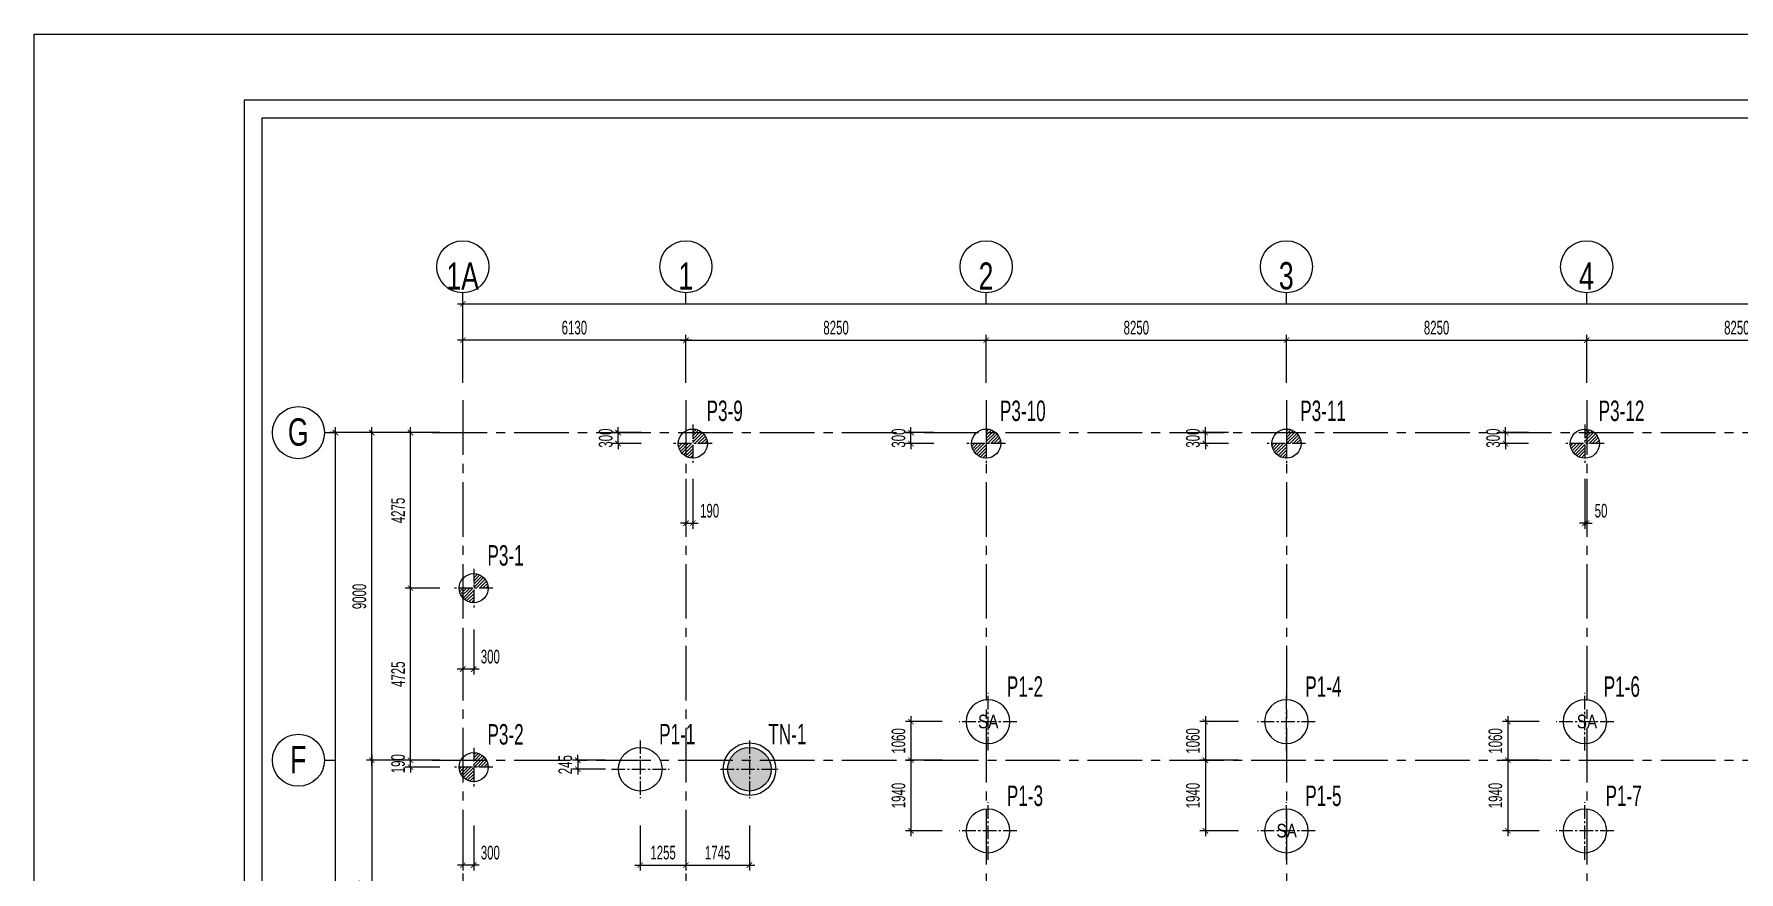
# Model space of a CAD drawing. Extents: x 1722770 to 1861370, y -244656 to -146763.
# Drawn here: x 1722770 to 1769612, y -169781 to -146763 of the extents above; entities that cross this region are included whole.
import ezdxf

# ---------------------------------------------------------------- set-up
doc = ezdxf.new("R2010")
doc.units = 0
doc.header["$LTSCALE"] = 1000
doc.header["$MEASUREMENT"] = 0
doc.header["$PDMODE"] = 3
doc.linetypes.add('CENTER2', pattern=[1.125, 0.75, -0.125, 0.125, -0.125])
doc.linetypes.add('HIDDEN', pattern=[0.375, 0.25, -0.125])
doc.layers.get('0').update_dxf_attribs({"linetype": 'CONTINUOUS'})
doc.layers.get('Defpoints').update_dxf_attribs({"linetype": 'CONTINUOUS'})
for name, color, linetype in [('CDC-KHUNGTEN', 7, 'CONTINUOUS'), ('CDC.01.AXIS', 160, 'CENTER2'), ('CDC.02.DIM', 1, 'CONTINUOUS'), ('CDC.03.BORDER', 3, 'CONTINUOUS'), ('CDC.04.HIDDEN', 8, 'HIDDEN'), ('CDC.06.TEXT', 2, 'CONTINUOUS'), ('CDC.10.HATCH', 9, 'CONTINUOUS'), ('KCS_CHI', 1, 'CONTINUOUS')]:
    doc.layers.add(name, color=color, linetype=linetype)
doc.styles.add('ARIAL', font='arial.ttf', dxfattribs={"width": 0.6})
doc.dimstyles.new('D150', dxfattribs={"dimscale": 150, "dimtxt": 2.5, "dimasz": 1, "dimexe": 1, "dimexo": 0, "dimgap": 1, "dimtad": 1, "dimdec": 0, "dimdsep": 46, "dimtxsty": 'ARIAL', "dimblk": 'ARCHTICK', "dimcen": 1, "dimdle": 1, "dimclrd": 1, "dimclre": 1, "dimclrt": 2, "dimadec": 0, "dimazin": 0, "dimtfac": 0.00072, "dimtdec": 0, "dimtix": 1, "dimtmove": 2, "dimatfit": 3, "dimldrblk": 'ARCHTICK', "dimfxl": 1, "dimtolj": 1, "dimlwd": -1, "dimlwe": -1, "dimarcsym": 0})

# ---------------------------------------------------------------- blocks, each defined once
blk = doc.blocks.new('_ARCHTICK')
at = {"color": 0, "linetype": 'ByBlock', "const_width": 0.15}
blk.add_lwpolyline([(-0.5, -0.5), (0.5, 0.5)], dxfattribs=at)
blk = doc.blocks.new('*D7')
at = {"layer": 'CDC.02.DIM', "color": 1, "transparency": 16777216}
for p, q in [((1733471, -166713), (1731900, -166713)), ((1732050, -166563), (1732050, -174163)), ((1733471, -174013), (1731900, -174013))]:
    blk.add_line(p, q, dxfattribs=at)
at = {"layer": 'Defpoints', "color": 0, "transparency": 16777216}
for p in [(1733471, -166713), (1732050, -174013), (1733471, -174013)]:
    blk.add_point(p, dxfattribs=at)
at = {"layer": 'CDC.02.DIM', "color": 1, "transparency": 16777216, "xscale": 150, "yscale": 150, "zscale": 150}
for p, rotation in [((1732050, -166713), 90), ((1732050, -174013), 270)]:
    blk.add_blockref('_ARCHTICK', p, dxfattribs=dict(at, rotation=rotation))
at = {"layer": 'CDC.02.DIM', "color": 2, "transparency": 16777216, "insert": (1731708, -170363), "char_height": 375, "attachment_point": 5, "rotation": 90, "style": 'ARIAL'}
blk.add_mtext('\\A1;7300', dxfattribs=at)
blk = doc.blocks.new('*D12')
at = {"layer": 'CDC.02.DIM', "color": 1, "transparency": 16777216}
for p, q in [((1733471, -157713), (1730900, -157713)), ((1731050, -213153), (1731050, -157563)), ((1733471, -213003), (1730900, -213003))]:
    blk.add_line(p, q, dxfattribs=at)
at = {"layer": 'Defpoints', "color": 0, "transparency": 16777216}
for p in [(1731050, -157713), (1733471, -157713), (1733471, -213003)]:
    blk.add_point(p, dxfattribs=at)
at = {"layer": 'CDC.02.DIM', "color": 1, "transparency": 16777216, "xscale": 150, "yscale": 150, "zscale": 150}
for p, rotation in [((1731050, -157713), 90), ((1731050, -213003), 270)]:
    blk.add_blockref('_ARCHTICK', p, dxfattribs=dict(at, rotation=rotation))
at = {"layer": 'CDC.02.DIM', "color": 2, "transparency": 16777216, "insert": (1730709, -185358), "char_height": 375, "attachment_point": 5, "rotation": 90, "style": 'ARIAL'}
blk.add_mtext('\\A1;55290', dxfattribs=at)
blk = doc.blocks.new('*D27')
at = {"layer": 'CDC.02.DIM', "color": 1, "transparency": 16777216}
for p, q in [((1740680, -156345), (1740680, -155022)), ((1748930, -156345), (1748930, -155022)), ((1740530, -155172), (1749080, -155172))]:
    blk.add_line(p, q, dxfattribs=at)
at = {"layer": 'Defpoints', "color": 0, "transparency": 16777216}
for p in [(1748930, -155172), (1740680, -156345), (1748930, -156345)]:
    blk.add_point(p, dxfattribs=at)
at = {"layer": 'CDC.02.DIM', "color": 1, "transparency": 16777216, "xscale": 150, "yscale": 150, "zscale": 150, "rotation": 180}
blk.add_blockref('_ARCHTICK', (1740680, -155172), dxfattribs=at)
at = {"layer": 'CDC.02.DIM', "color": 1, "transparency": 16777216, "xscale": 150, "yscale": 150, "zscale": 150}
blk.add_blockref('_ARCHTICK', (1748930, -155172), dxfattribs=at)
at = {"layer": 'CDC.02.DIM', "color": 2, "transparency": 16777216, "insert": (1744805, -154830), "char_height": 375, "attachment_point": 5, "style": 'ARIAL'}
blk.add_mtext('\\A1;8250', dxfattribs=at)
blk = doc.blocks.new('*D28')
at = {"layer": 'CDC.02.DIM', "color": 1, "transparency": 16777216}
for p, q in [((1748930, -156345), (1748930, -155022)), ((1757180, -156345), (1757180, -155022)), ((1748780, -155172), (1757330, -155172))]:
    blk.add_line(p, q, dxfattribs=at)
at = {"layer": 'Defpoints', "color": 0, "transparency": 16777216}
for p in [(1757180, -155172), (1748930, -156345), (1757180, -156345)]:
    blk.add_point(p, dxfattribs=at)
at = {"layer": 'CDC.02.DIM', "color": 1, "transparency": 16777216, "xscale": 150, "yscale": 150, "zscale": 150, "rotation": 180}
blk.add_blockref('_ARCHTICK', (1748930, -155172), dxfattribs=at)
at = {"layer": 'CDC.02.DIM', "color": 1, "transparency": 16777216, "xscale": 150, "yscale": 150, "zscale": 150}
blk.add_blockref('_ARCHTICK', (1757180, -155172), dxfattribs=at)
at = {"layer": 'CDC.02.DIM', "color": 2, "transparency": 16777216, "insert": (1753055, -154830), "char_height": 375, "attachment_point": 5, "style": 'ARIAL'}
blk.add_mtext('\\A1;8250', dxfattribs=at)
blk = doc.blocks.new('*D29')
at = {"layer": 'CDC.02.DIM', "color": 1, "transparency": 16777216}
for p, q in [((1757180, -156345), (1757180, -155022)), ((1765430, -156345), (1765430, -155022)), ((1757030, -155172), (1765580, -155172))]:
    blk.add_line(p, q, dxfattribs=at)
at = {"layer": 'Defpoints', "color": 0, "transparency": 16777216}
for p in [(1765430, -155172), (1757180, -156345), (1765430, -156345)]:
    blk.add_point(p, dxfattribs=at)
at = {"layer": 'CDC.02.DIM', "color": 1, "transparency": 16777216, "xscale": 150, "yscale": 150, "zscale": 150, "rotation": 180}
blk.add_blockref('_ARCHTICK', (1757180, -155172), dxfattribs=at)
at = {"layer": 'CDC.02.DIM', "color": 1, "transparency": 16777216, "xscale": 150, "yscale": 150, "zscale": 150}
blk.add_blockref('_ARCHTICK', (1765430, -155172), dxfattribs=at)
at = {"layer": 'CDC.02.DIM', "color": 2, "transparency": 16777216, "insert": (1761305, -154830), "char_height": 375, "attachment_point": 5, "style": 'ARIAL'}
blk.add_mtext('\\A1;8250', dxfattribs=at)
blk = doc.blocks.new('*D30')
at = {"layer": 'CDC.02.DIM', "color": 1, "transparency": 16777216}
for p, q in [((1765430, -156345), (1765430, -155022)), ((1773680, -156345), (1773680, -155022)), ((1765280, -155172), (1773830, -155172))]:
    blk.add_line(p, q, dxfattribs=at)
at = {"layer": 'Defpoints', "color": 0, "transparency": 16777216}
for p in [(1773680, -155172), (1765430, -156345), (1773680, -156345)]:
    blk.add_point(p, dxfattribs=at)
at = {"layer": 'CDC.02.DIM', "color": 1, "transparency": 16777216, "xscale": 150, "yscale": 150, "zscale": 150, "rotation": 180}
blk.add_blockref('_ARCHTICK', (1765430, -155172), dxfattribs=at)
at = {"layer": 'CDC.02.DIM', "color": 1, "transparency": 16777216, "xscale": 150, "yscale": 150, "zscale": 150}
blk.add_blockref('_ARCHTICK', (1773680, -155172), dxfattribs=at)
at = {"layer": 'CDC.02.DIM', "color": 2, "transparency": 16777216, "insert": (1769555, -154830), "char_height": 375, "attachment_point": 5, "style": 'ARIAL'}
blk.add_mtext('\\A1;8250', dxfattribs=at)
blk = doc.blocks.new('*D38')
at = {"layer": 'CDC.02.DIM', "color": 1, "transparency": 16777216}
for p, q in [((1734550, -156345), (1734550, -154022)), ((1838480, -156345), (1838480, -154022)), ((1734400, -154172), (1838630, -154172))]:
    blk.add_line(p, q, dxfattribs=at)
at = {"layer": 'Defpoints', "color": 0, "transparency": 16777216}
for p in [(1838480, -154172), (1734550, -156345), (1838480, -156345)]:
    blk.add_point(p, dxfattribs=at)
at = {"layer": 'CDC.02.DIM', "color": 1, "transparency": 16777216, "xscale": 150, "yscale": 150, "zscale": 150, "rotation": 180}
blk.add_blockref('_ARCHTICK', (1734550, -154172), dxfattribs=at)
at = {"layer": 'CDC.02.DIM', "color": 1, "transparency": 16777216, "xscale": 150, "yscale": 150, "zscale": 150}
blk.add_blockref('_ARCHTICK', (1838480, -154172), dxfattribs=at)
at = {"layer": 'CDC.02.DIM', "color": 2, "transparency": 16777216, "insert": (1786515, -153830), "char_height": 375, "attachment_point": 5, "style": 'ARIAL'}
blk.add_mtext('\\A1;103930', dxfattribs=at)
blk = doc.blocks.new('*D44')
at = {"layer": 'CDC.02.DIM', "color": 1, "transparency": 16777216}
for p, q in [((1734550, -156345), (1734550, -155022)), ((1740680, -156345), (1740680, -155022)), ((1740830, -155172), (1734400, -155172))]:
    blk.add_line(p, q, dxfattribs=at)
at = {"layer": 'Defpoints', "color": 0, "transparency": 16777216}
for p in [(1734550, -155172), (1734550, -156345), (1740680, -156345)]:
    blk.add_point(p, dxfattribs=at)
at = {"layer": 'CDC.02.DIM', "color": 1, "transparency": 16777216, "xscale": 150, "yscale": 150, "zscale": 150, "rotation": 180}
blk.add_blockref('_ARCHTICK', (1734550, -155172), dxfattribs=at)
at = {"layer": 'CDC.02.DIM', "color": 1, "transparency": 16777216, "xscale": 150, "yscale": 150, "zscale": 150}
blk.add_blockref('_ARCHTICK', (1740680, -155172), dxfattribs=at)
at = {"layer": 'CDC.02.DIM', "color": 2, "transparency": 16777216, "insert": (1737615, -154830), "char_height": 375, "attachment_point": 5, "style": 'ARIAL'}
blk.add_mtext('\\A1;6130', dxfattribs=at)
blk = doc.blocks.new('*D46')
at = {"layer": 'CDC.02.DIM', "color": 1, "transparency": 16777216}
for p, q in [((1733471, -157713), (1731900, -157713)), ((1732050, -166863), (1732050, -157563)), ((1733471, -166713), (1731900, -166713))]:
    blk.add_line(p, q, dxfattribs=at)
at = {"layer": 'Defpoints', "color": 0, "transparency": 16777216}
for p in [(1732050, -157713), (1733471, -157713), (1733471, -166713)]:
    blk.add_point(p, dxfattribs=at)
at = {"layer": 'CDC.02.DIM', "color": 1, "transparency": 16777216, "xscale": 150, "yscale": 150, "zscale": 150}
for p, rotation in [((1732050, -157713), 90), ((1732050, -166713), 270)]:
    blk.add_blockref('_ARCHTICK', p, dxfattribs=dict(at, rotation=rotation))
at = {"layer": 'CDC.02.DIM', "color": 2, "transparency": 16777216, "insert": (1731708, -162213), "char_height": 375, "attachment_point": 5, "rotation": 90, "style": 'ARIAL'}
blk.add_mtext('\\A1;9000', dxfattribs=at)
blk = doc.blocks.new('d800')
at = {"layer": 'CDC.10.HATCH'}
h = blk.add_hatch(dxfattribs=at)
h.set_pattern_fill('ANSI31', color=256, scale=500, style=0)
h.paths.add_polyline_path([(1776664, -80984), (1776664, -81384), (1777064, -81384, 0.414214)])
h.paths.add_polyline_path([(1776664, -81384), (1776264, -81384, 0.414214), (1776664, -81784)])
at = {"layer": 'CDC.01.AXIS', "ltscale": 0.5}
for p, q in [((1776664, -80856), (1776664, -81912)), ((1777192, -81384), (1776136, -81384))]:
    blk.add_line(p, q, dxfattribs=at)
at = {"layer": 'CDC.03.BORDER'}
blk.add_circle((1776664, -81384), 400, dxfattribs=at)
blk = doc.blocks.new('*D58')
at = {"layer": 'CDC.02.DIM', "color": 1, "transparency": 16777216}
for p, q in [((1734550, -168504), (1734550, -169745)), ((1734850, -168504), (1734850, -169745)), ((1735000, -169595), (1734400, -169595))]:
    blk.add_line(p, q, dxfattribs=at)
at = {"layer": 'Defpoints', "color": 0, "transparency": 16777216}
for p in [(1734550, -168504), (1734850, -168504), (1734550, -169595)]:
    blk.add_point(p, dxfattribs=at)
at = {"layer": 'CDC.02.DIM', "color": 1, "transparency": 16777216, "xscale": 150, "yscale": 150, "zscale": 150, "rotation": 180}
blk.add_blockref('_ARCHTICK', (1734550, -169595), dxfattribs=at)
at = {"layer": 'CDC.02.DIM', "color": 1, "transparency": 16777216, "xscale": 150, "yscale": 150, "zscale": 150}
blk.add_blockref('_ARCHTICK', (1734850, -169595), dxfattribs=at)
at = {"layer": 'CDC.02.DIM', "color": 2, "transparency": 16777216, "insert": (1735306, -169253), "char_height": 375, "attachment_point": 5, "style": 'ARIAL'}
blk.add_mtext('\\A1;300', dxfattribs=at)
blk = doc.blocks.new('*D59')
at = {"layer": 'CDC.02.DIM', "color": 1, "transparency": 16777216}
for p, q in [((1734549, -163119), (1734549, -164359)), ((1734850, -163119), (1734850, -164359)), ((1735000, -164209), (1734399, -164209))]:
    blk.add_line(p, q, dxfattribs=at)
at = {"layer": 'Defpoints', "color": 0, "transparency": 16777216}
for p in [(1734549, -163119), (1734850, -163119), (1734549, -164209)]:
    blk.add_point(p, dxfattribs=at)
at = {"layer": 'CDC.02.DIM', "color": 1, "transparency": 16777216, "xscale": 150, "yscale": 150, "zscale": 150, "rotation": 180}
blk.add_blockref('_ARCHTICK', (1734549, -164209), dxfattribs=at)
at = {"layer": 'CDC.02.DIM', "color": 1, "transparency": 16777216, "xscale": 150, "yscale": 150, "zscale": 150}
blk.add_blockref('_ARCHTICK', (1734850, -164209), dxfattribs=at)
at = {"layer": 'CDC.02.DIM', "color": 2, "transparency": 16777216, "insert": (1735306, -163868), "char_height": 375, "attachment_point": 5, "style": 'ARIAL'}
blk.add_mtext('\\A1;300', dxfattribs=at)
blk = doc.blocks.new('*D60')
at = {"layer": 'CDC.02.DIM', "color": 1, "transparency": 16777216}
for p, q in [((1740680, -158984), (1740680, -160351)), ((1740870, -158984), (1740870, -160351)), ((1740680, -160201), (1740530, -160201)), ((1740680, -160201), (1740870, -160201)), ((1740870, -160201), (1741020, -160201))]:
    blk.add_line(p, q, dxfattribs=at)
at = {"layer": 'Defpoints', "color": 0, "transparency": 16777216}
for p in [(1740680, -158984), (1740870, -158984), (1740870, -160201)]:
    blk.add_point(p, dxfattribs=at)
at = {"layer": 'CDC.02.DIM', "color": 1, "transparency": 16777216, "xscale": 150, "yscale": 150, "zscale": 150}
blk.add_blockref('_ARCHTICK', (1740680, -160201), dxfattribs=at)
at = {"layer": 'CDC.02.DIM', "color": 1, "transparency": 16777216, "xscale": 150, "yscale": 150, "zscale": 150, "rotation": 180}
blk.add_blockref('_ARCHTICK', (1740870, -160201), dxfattribs=at)
at = {"layer": 'CDC.02.DIM', "color": 2, "transparency": 16777216, "insert": (1741330, -159860), "char_height": 375, "attachment_point": 5, "style": 'ARIAL'}
blk.add_mtext('\\A1;190', dxfattribs=at)
blk = doc.blocks.new('*D61')
at = {"layer": 'CDC.02.DIM', "color": 1, "transparency": 16777216}
for p, q in [((1765380, -158984), (1765380, -160351)), ((1765430, -158984), (1765430, -160351)), ((1765380, -160201), (1765230, -160201)), ((1765380, -160201), (1765430, -160201)), ((1765430, -160201), (1765580, -160201))]:
    blk.add_line(p, q, dxfattribs=at)
at = {"layer": 'Defpoints', "color": 0, "transparency": 16777216}
for p in [(1765380, -158984), (1765430, -158984), (1765430, -160201)]:
    blk.add_point(p, dxfattribs=at)
at = {"layer": 'CDC.02.DIM', "color": 1, "transparency": 16777216, "xscale": 150, "yscale": 150, "zscale": 150}
blk.add_blockref('_ARCHTICK', (1765380, -160201), dxfattribs=at)
at = {"layer": 'CDC.02.DIM', "color": 1, "transparency": 16777216, "xscale": 150, "yscale": 150, "zscale": 150, "rotation": 180}
blk.add_blockref('_ARCHTICK', (1765430, -160201), dxfattribs=at)
at = {"layer": 'CDC.02.DIM', "color": 2, "transparency": 16777216, "insert": (1765824, -159860), "char_height": 375, "attachment_point": 5, "style": 'ARIAL'}
blk.add_mtext('\\A1;50', dxfattribs=at)
blk = doc.blocks.new('*D66')
at = {"layer": 'CDC.02.DIM', "color": 1, "transparency": 16777216}
for p, q in [((1763835, -157713), (1763053, -157713)), ((1763203, -157713), (1763203, -157563)), ((1763203, -158013), (1763203, -157713)), ((1763835, -158013), (1763053, -158013)), ((1763203, -158013), (1763203, -158163))]:
    blk.add_line(p, q, dxfattribs=at)
at = {"layer": 'Defpoints', "color": 0, "transparency": 16777216}
for p in [(1763203, -157713), (1763835, -157713), (1763835, -158013)]:
    blk.add_point(p, dxfattribs=at)
at = {"layer": 'CDC.02.DIM', "color": 1, "transparency": 16777216, "xscale": 150, "yscale": 150, "zscale": 150}
for p, rotation in [((1763203, -157713), 270), ((1763203, -158013), 90)]:
    blk.add_blockref('_ARCHTICK', p, dxfattribs=dict(at, rotation=rotation))
at = {"layer": 'CDC.02.DIM', "color": 2, "transparency": 16777216, "insert": (1762861, -157863), "char_height": 375, "attachment_point": 5, "rotation": 90, "style": 'ARIAL'}
blk.add_mtext('\\A1;300', dxfattribs=at)
blk = doc.blocks.new('*D72')
at = {"layer": 'CDC.02.DIM', "color": 1, "transparency": 16777216}
for p, q in [((1755585, -157713), (1754803, -157713)), ((1754953, -157713), (1754953, -157563)), ((1754953, -158013), (1754953, -157713)), ((1755585, -158013), (1754803, -158013)), ((1754953, -158013), (1754953, -158163))]:
    blk.add_line(p, q, dxfattribs=at)
at = {"layer": 'Defpoints', "color": 0, "transparency": 16777216}
for p in [(1754953, -157713), (1755585, -157713), (1755585, -158013)]:
    blk.add_point(p, dxfattribs=at)
at = {"layer": 'CDC.02.DIM', "color": 1, "transparency": 16777216, "xscale": 150, "yscale": 150, "zscale": 150}
for p, rotation in [((1754953, -157713), 270), ((1754953, -158013), 90)]:
    blk.add_blockref('_ARCHTICK', p, dxfattribs=dict(at, rotation=rotation))
at = {"layer": 'CDC.02.DIM', "color": 2, "transparency": 16777216, "insert": (1754611, -157863), "char_height": 375, "attachment_point": 5, "rotation": 90, "style": 'ARIAL'}
blk.add_mtext('\\A1;300', dxfattribs=at)
blk = doc.blocks.new('*D74')
at = {"layer": 'CDC.02.DIM', "color": 1, "transparency": 16777216}
for p, q in [((1747495, -157713), (1746713, -157713)), ((1746863, -157713), (1746863, -157563)), ((1746863, -158013), (1746863, -157713)), ((1747495, -158013), (1746713, -158013)), ((1746863, -158013), (1746863, -158163))]:
    blk.add_line(p, q, dxfattribs=at)
at = {"layer": 'Defpoints', "color": 0, "transparency": 16777216}
for p in [(1746863, -157713), (1747495, -157713), (1747495, -158013)]:
    blk.add_point(p, dxfattribs=at)
at = {"layer": 'CDC.02.DIM', "color": 1, "transparency": 16777216, "xscale": 150, "yscale": 150, "zscale": 150}
for p, rotation in [((1746863, -157713), 270), ((1746863, -158013), 90)]:
    blk.add_blockref('_ARCHTICK', p, dxfattribs=dict(at, rotation=rotation))
at = {"layer": 'CDC.02.DIM', "color": 2, "transparency": 16777216, "insert": (1746522, -157863), "char_height": 375, "attachment_point": 5, "rotation": 90, "style": 'ARIAL'}
blk.add_mtext('\\A1;300', dxfattribs=at)
blk = doc.blocks.new('*D76')
at = {"layer": 'CDC.02.DIM', "color": 1, "transparency": 16777216}
for p, q in [((1739449, -157713), (1738667, -157713)), ((1738817, -157713), (1738817, -157563)), ((1738817, -158013), (1738817, -157713)), ((1739449, -158013), (1738667, -158013)), ((1738817, -158013), (1738817, -158163))]:
    blk.add_line(p, q, dxfattribs=at)
at = {"layer": 'Defpoints', "color": 0, "transparency": 16777216}
for p in [(1738817, -157713), (1739449, -157713), (1739449, -158013)]:
    blk.add_point(p, dxfattribs=at)
at = {"layer": 'CDC.02.DIM', "color": 1, "transparency": 16777216, "xscale": 150, "yscale": 150, "zscale": 150}
for p, rotation in [((1738817, -157713), 270), ((1738817, -158013), 90)]:
    blk.add_blockref('_ARCHTICK', p, dxfattribs=dict(at, rotation=rotation))
at = {"layer": 'CDC.02.DIM', "color": 2, "transparency": 16777216, "insert": (1738476, -157863), "char_height": 375, "attachment_point": 5, "rotation": 90, "style": 'ARIAL'}
blk.add_mtext('\\A1;300', dxfattribs=at)
blk = doc.blocks.new('*D80')
at = {"layer": 'CDC.02.DIM', "color": 1, "transparency": 16777216}
for p, q in [((1733915, -166713), (1732963, -166713)), ((1733113, -166713), (1733113, -166563)), ((1733113, -166903), (1733113, -166713)), ((1733915, -166903), (1732963, -166903)), ((1733113, -166903), (1733113, -167053))]:
    blk.add_line(p, q, dxfattribs=at)
at = {"layer": 'Defpoints', "color": 0, "transparency": 16777216}
for p in [(1733113, -166713), (1733915, -166713), (1733915, -166903)]:
    blk.add_point(p, dxfattribs=at)
at = {"layer": 'CDC.02.DIM', "color": 1, "transparency": 16777216, "xscale": 150, "yscale": 150, "zscale": 150}
for p, rotation in [((1733113, -166713), 270), ((1733113, -166903), 90)]:
    blk.add_blockref('_ARCHTICK', p, dxfattribs=dict(at, rotation=rotation))
at = {"layer": 'CDC.02.DIM', "color": 2, "transparency": 16777216, "insert": (1732772, -166808), "char_height": 375, "attachment_point": 5, "rotation": 90, "style": 'ARIAL'}
blk.add_mtext('\\A1;190', dxfattribs=at)
blk = doc.blocks.new('*D81')
at = {"layer": 'CDC.02.DIM', "color": 1, "transparency": 16777216}
for p, q in [((1733915, -161987), (1732963, -161987)), ((1733113, -166863), (1733113, -161837)), ((1733915, -166713), (1732963, -166713))]:
    blk.add_line(p, q, dxfattribs=at)
at = {"layer": 'Defpoints', "color": 0, "transparency": 16777216}
for p in [(1733113, -161987), (1733915, -161987), (1733915, -166713)]:
    blk.add_point(p, dxfattribs=at)
at = {"layer": 'CDC.02.DIM', "color": 1, "transparency": 16777216, "xscale": 150, "yscale": 150, "zscale": 150}
for p, rotation in [((1733113, -161987), 90), ((1733113, -166713), 270)]:
    blk.add_blockref('_ARCHTICK', p, dxfattribs=dict(at, rotation=rotation))
at = {"layer": 'CDC.02.DIM', "color": 2, "transparency": 16777216, "insert": (1732772, -164350), "char_height": 375, "attachment_point": 5, "rotation": 90, "style": 'ARIAL'}
blk.add_mtext('\\A1;4725', dxfattribs=at)
blk = doc.blocks.new('*D82')
at = {"layer": 'CDC.02.DIM', "color": 1, "transparency": 16777216}
for p, q in [((1733915, -157713), (1732963, -157713)), ((1733113, -162137), (1733113, -157563)), ((1733915, -161987), (1732963, -161987))]:
    blk.add_line(p, q, dxfattribs=at)
at = {"layer": 'Defpoints', "color": 0, "transparency": 16777216}
for p in [(1733113, -157713), (1733915, -157713), (1733915, -161987)]:
    blk.add_point(p, dxfattribs=at)
at = {"layer": 'CDC.02.DIM', "color": 1, "transparency": 16777216, "xscale": 150, "yscale": 150, "zscale": 150}
for p, rotation in [((1733113, -157713), 90), ((1733113, -161987), 270)]:
    blk.add_blockref('_ARCHTICK', p, dxfattribs=dict(at, rotation=rotation))
at = {"layer": 'CDC.02.DIM', "color": 2, "transparency": 16777216, "insert": (1732772, -159850), "char_height": 375, "attachment_point": 5, "rotation": 90, "style": 'ARIAL'}
blk.add_mtext('\\A1;4275', dxfattribs=at)
blk = doc.blocks.new('B1200')
at = {"layer": 'CDC.01.AXIS', "ltscale": 0.5}
for p, q in [((1944564, 246097), (1944564, 244513)), ((1943772, 245305), (1945356, 245305))]:
    blk.add_line(p, q, dxfattribs=at)
at = {"layer": 'CDC.03.BORDER'}
blk.add_circle((1944564, 245305), 600, dxfattribs=at)
blk = doc.blocks.new('*D136')
at = {"layer": 'CDC.02.DIM', "color": 1, "transparency": 16777216}
for p, q in [((1739425, -168504), (1739425, -169745)), ((1740680, -168504), (1740680, -169745)), ((1739275, -169595), (1740830, -169595))]:
    blk.add_line(p, q, dxfattribs=at)
at = {"layer": 'Defpoints', "color": 0, "transparency": 16777216}
for p in [(1739425, -168504), (1740680, -168504), (1740680, -169595)]:
    blk.add_point(p, dxfattribs=at)
at = {"layer": 'CDC.02.DIM', "color": 1, "transparency": 16777216, "xscale": 150, "yscale": 150, "zscale": 150, "rotation": 180}
blk.add_blockref('_ARCHTICK', (1739425, -169595), dxfattribs=at)
at = {"layer": 'CDC.02.DIM', "color": 1, "transparency": 16777216, "xscale": 150, "yscale": 150, "zscale": 150}
blk.add_blockref('_ARCHTICK', (1740680, -169595), dxfattribs=at)
at = {"layer": 'CDC.02.DIM', "color": 2, "transparency": 16777216, "insert": (1740052, -169253), "char_height": 375, "attachment_point": 5, "style": 'ARIAL'}
blk.add_mtext('\\A1;1255', dxfattribs=at)
blk = doc.blocks.new('*D137')
at = {"layer": 'CDC.02.DIM', "color": 1, "transparency": 16777216}
for p, q in [((1740680, -168504), (1740680, -169745)), ((1742425, -168504), (1742425, -169745)), ((1740530, -169595), (1742575, -169595))]:
    blk.add_line(p, q, dxfattribs=at)
at = {"layer": 'Defpoints', "color": 0, "transparency": 16777216}
for p in [(1740680, -168504), (1742425, -168504), (1742425, -169595)]:
    blk.add_point(p, dxfattribs=at)
at = {"layer": 'CDC.02.DIM', "color": 1, "transparency": 16777216, "xscale": 150, "yscale": 150, "zscale": 150, "rotation": 180}
blk.add_blockref('_ARCHTICK', (1740680, -169595), dxfattribs=at)
at = {"layer": 'CDC.02.DIM', "color": 1, "transparency": 16777216, "xscale": 150, "yscale": 150, "zscale": 150}
blk.add_blockref('_ARCHTICK', (1742425, -169595), dxfattribs=at)
at = {"layer": 'CDC.02.DIM', "color": 2, "transparency": 16777216, "insert": (1741552, -169253), "char_height": 375, "attachment_point": 5, "style": 'ARIAL'}
blk.add_mtext('\\A1;1745', dxfattribs=at)
blk = doc.blocks.new('*D235')
at = {"layer": 'CDC.02.DIM', "color": 1, "transparency": 16777216}
for p, q in [((1738471, -166713), (1737559, -166713)), ((1737709, -166713), (1737709, -166563)), ((1737709, -166713), (1737709, -166958)), ((1738471, -166958), (1737559, -166958)), ((1737709, -166958), (1737709, -167108))]:
    blk.add_line(p, q, dxfattribs=at)
at = {"layer": 'Defpoints', "color": 0, "transparency": 16777216}
for p in [(1738471, -166713), (1737709, -166958), (1738471, -166958)]:
    blk.add_point(p, dxfattribs=at)
at = {"layer": 'CDC.02.DIM', "color": 1, "transparency": 16777216, "xscale": 150, "yscale": 150, "zscale": 150}
for p, rotation in [((1737709, -166713), 270), ((1737709, -166958), 90)]:
    blk.add_blockref('_ARCHTICK', p, dxfattribs=dict(at, rotation=rotation))
at = {"layer": 'CDC.02.DIM', "color": 2, "transparency": 16777216, "insert": (1737367, -166835), "char_height": 375, "attachment_point": 5, "rotation": 90, "style": 'ARIAL'}
blk.add_mtext('\\A1;245', dxfattribs=at)
blk = doc.blocks.new('*D239')
at = {"layer": 'CDC.02.DIM', "color": 1, "transparency": 16777216}
for p, q in [((1747721, -165653), (1746713, -165653)), ((1746863, -165503), (1746863, -166863)), ((1747721, -166713), (1746713, -166713))]:
    blk.add_line(p, q, dxfattribs=at)
at = {"layer": 'Defpoints', "color": 0, "transparency": 16777216}
for p in [(1747721, -165653), (1746863, -166713), (1747721, -166713)]:
    blk.add_point(p, dxfattribs=at)
at = {"layer": 'CDC.02.DIM', "color": 1, "transparency": 16777216, "xscale": 150, "yscale": 150, "zscale": 150}
for p, rotation in [((1746863, -165653), 90), ((1746863, -166713), 270)]:
    blk.add_blockref('_ARCHTICK', p, dxfattribs=dict(at, rotation=rotation))
at = {"layer": 'CDC.02.DIM', "color": 2, "transparency": 16777216, "insert": (1746522, -166183), "char_height": 375, "attachment_point": 5, "rotation": 90, "style": 'ARIAL'}
blk.add_mtext('\\A1;1060', dxfattribs=at)
blk = doc.blocks.new('*D240')
at = {"layer": 'CDC.02.DIM', "color": 1, "transparency": 16777216}
for p, q in [((1747721, -166713), (1746713, -166713)), ((1746863, -166563), (1746863, -168803)), ((1747721, -168653), (1746713, -168653))]:
    blk.add_line(p, q, dxfattribs=at)
at = {"layer": 'Defpoints', "color": 0, "transparency": 16777216}
for p in [(1747721, -166713), (1746863, -168653), (1747721, -168653)]:
    blk.add_point(p, dxfattribs=at)
at = {"layer": 'CDC.02.DIM', "color": 1, "transparency": 16777216, "xscale": 150, "yscale": 150, "zscale": 150}
for p, rotation in [((1746863, -166713), 90), ((1746863, -168653), 270)]:
    blk.add_blockref('_ARCHTICK', p, dxfattribs=dict(at, rotation=rotation))
at = {"layer": 'CDC.02.DIM', "color": 2, "transparency": 16777216, "insert": (1746522, -167683), "char_height": 375, "attachment_point": 5, "rotation": 90, "style": 'ARIAL'}
blk.add_mtext('\\A1;1940', dxfattribs=at)
blk = doc.blocks.new('*D247')
at = {"layer": 'CDC.02.DIM', "color": 1, "transparency": 16777216}
for p, q in [((1755866, -165653), (1754803, -165653)), ((1754953, -165503), (1754953, -166863)), ((1755866, -166713), (1754803, -166713))]:
    blk.add_line(p, q, dxfattribs=at)
at = {"layer": 'Defpoints', "color": 0, "transparency": 16777216}
for p in [(1755866, -165653), (1754953, -166713), (1755866, -166713)]:
    blk.add_point(p, dxfattribs=at)
at = {"layer": 'CDC.02.DIM', "color": 1, "transparency": 16777216, "xscale": 150, "yscale": 150, "zscale": 150}
for p, rotation in [((1754953, -165653), 90), ((1754953, -166713), 270)]:
    blk.add_blockref('_ARCHTICK', p, dxfattribs=dict(at, rotation=rotation))
at = {"layer": 'CDC.02.DIM', "color": 2, "transparency": 16777216, "insert": (1754611, -166183), "char_height": 375, "attachment_point": 5, "rotation": 90, "style": 'ARIAL'}
blk.add_mtext('\\A1;1060', dxfattribs=at)
blk = doc.blocks.new('*D248')
at = {"layer": 'CDC.02.DIM', "color": 1, "transparency": 16777216}
for p, q in [((1755866, -166713), (1754803, -166713)), ((1754953, -166563), (1754953, -168803)), ((1755866, -168653), (1754803, -168653))]:
    blk.add_line(p, q, dxfattribs=at)
at = {"layer": 'Defpoints', "color": 0, "transparency": 16777216}
for p in [(1755866, -166713), (1754953, -168653), (1755866, -168653)]:
    blk.add_point(p, dxfattribs=at)
at = {"layer": 'CDC.02.DIM', "color": 1, "transparency": 16777216, "xscale": 150, "yscale": 150, "zscale": 150}
for p, rotation in [((1754953, -166713), 90), ((1754953, -168653), 270)]:
    blk.add_blockref('_ARCHTICK', p, dxfattribs=dict(at, rotation=rotation))
at = {"layer": 'CDC.02.DIM', "color": 2, "transparency": 16777216, "insert": (1754611, -167683), "char_height": 375, "attachment_point": 5, "rotation": 90, "style": 'ARIAL'}
blk.add_mtext('\\A1;1940', dxfattribs=at)
blk = doc.blocks.new('*D251')
at = {"layer": 'CDC.02.DIM', "color": 1, "transparency": 16777216}
for p, q in [((1764121, -165653), (1763113, -165653)), ((1763263, -165503), (1763263, -166863)), ((1764121, -166713), (1763113, -166713))]:
    blk.add_line(p, q, dxfattribs=at)
at = {"layer": 'Defpoints', "color": 0, "transparency": 16777216}
for p in [(1764121, -165653), (1763263, -166713), (1764121, -166713)]:
    blk.add_point(p, dxfattribs=at)
at = {"layer": 'CDC.02.DIM', "color": 1, "transparency": 16777216, "xscale": 150, "yscale": 150, "zscale": 150}
for p, rotation in [((1763263, -165653), 90), ((1763263, -166713), 270)]:
    blk.add_blockref('_ARCHTICK', p, dxfattribs=dict(at, rotation=rotation))
at = {"layer": 'CDC.02.DIM', "color": 2, "transparency": 16777216, "insert": (1762922, -166183), "char_height": 375, "attachment_point": 5, "rotation": 90, "style": 'ARIAL'}
blk.add_mtext('\\A1;1060', dxfattribs=at)
blk = doc.blocks.new('*D252')
at = {"layer": 'CDC.02.DIM', "color": 1, "transparency": 16777216}
for p, q in [((1764121, -166713), (1763113, -166713)), ((1763263, -166563), (1763263, -168803)), ((1764121, -168653), (1763113, -168653))]:
    blk.add_line(p, q, dxfattribs=at)
at = {"layer": 'Defpoints', "color": 0, "transparency": 16777216}
for p in [(1764121, -166713), (1763263, -168653), (1764121, -168653)]:
    blk.add_point(p, dxfattribs=at)
at = {"layer": 'CDC.02.DIM', "color": 1, "transparency": 16777216, "xscale": 150, "yscale": 150, "zscale": 150}
for p, rotation in [((1763263, -166713), 90), ((1763263, -168653), 270)]:
    blk.add_blockref('_ARCHTICK', p, dxfattribs=dict(at, rotation=rotation))
at = {"layer": 'CDC.02.DIM', "color": 2, "transparency": 16777216, "insert": (1762922, -167683), "char_height": 375, "attachment_point": 5, "rotation": 90, "style": 'ARIAL'}
blk.add_mtext('\\A1;1940', dxfattribs=at)
blk = doc.blocks.new('KHUNG A1')
at = {"layer": 'CDC-KHUNGTEN'}
blk.add_lwpolyline([(10366.22, 712.17), (10366.22, 1278.17), (9655.22, 1278.17), (9655.22, 712.17)], close=True, dxfattribs=at)
at = {"layer": 'CDC.10.HATCH', "color": 8}
blk.add_lwpolyline([(9652.22, 709.17), (10447.22, 709.17), (10447.22, 1281.17), (9652.22, 1281.17)], close=True, dxfattribs=at)
at = {"layer": 'Defpoints', "color": 1}
blk.add_lwpolyline([(9617.22, 698.17), (9617.22, 1292.17), (10458.22, 1292.17), (10458.22, 698.17), (9617.22, 698.17)], close=True, dxfattribs=at)

msp = doc.modelspace()

# ---------------------------------------------------------------- hatches: boundary and pattern name
at = {"layer": 'CDC.06.TEXT'}
h = msp.add_hatch(color=256, dxfattribs=at)
h.paths.add_polyline_path([(1742425.4, -166358.8, 0.4142136), (1741825.4, -166958.8), (1742425.4, -166958.8)])
h.paths.add_polyline_path([(1742425.4, -166958.8), (1741825.4, -166958.8, 0.4142136), (1742425.4, -167558.8)])
h.paths.add_polyline_path([(1743025.4, -166958.8), (1742425.4, -166958.8), (1742425.4, -167558.8, 0.4142136)])
h.paths.add_polyline_path([(1742425.4, -166358.8), (1742425.4, -166958.8), (1743025.4, -166958.8, 0.4142136)])

# ---------------------------------------------------------------- linework, layer by layer
at = {"layer": 'CDC.01.AXIS', "ltscale": 2}
for p, q in [((1734549.7, -156823.2), (1734549.7, -214474)), ((1740679.7, -156823.2), (1740679.7, -214474)), ((1748929.7, -156823.2), (1748929.7, -214474)), ((1757179.7, -156823.2), (1757179.7, -214474)), ((1765429.8, -156823.2), (1765429.8, -214474)), ((1733714.3, -157712.6), (1838479.7, -157712.6)), ((1733714.3, -166713), (1838479.7, -166713))]:
    msp.add_line(p, q, dxfattribs=at)
at = {"layer": 'CDC.06.TEXT'}
msp.add_circle((1742425.7, -166958.8), 721.8, dxfattribs=at)
at = {"layer": 'KCS_CHI'}
for p, q in [((1734549.7, -154171.9), (1734549.7, -153870)), ((1740679.7, -154171.9), (1740679.7, -153870)), ((1748929.7, -154171.9), (1748929.7, -153870)), ((1757179.7, -154171.9), (1757179.7, -153870)), ((1765429.8, -154171.9), (1765429.8, -153870)), ((1730748.2, -157712.6), (1731050.1, -157712.6)), ((1730748.2, -166713), (1731050.1, -166713))]:
    msp.add_line(p, q, dxfattribs=at)
for centre in [(1734549.7, -153154.1), (1740679.7, -153154.1), (1748929.7, -153154.1), (1757179.7, -153154.1), (1765429.8, -153154.1), (1730032.3, -157712.6), (1730032.3, -166713)]:
    msp.add_circle(centre, 715.9, dxfattribs=at)

# ---------------------------------------------------------------- block references
at = {"xscale": 164.8038049160174, "yscale": 164.8038049160174, "zscale": 164.8038049160174}
msp.add_blockref('KHUNG A1', (137815, -359717.7), dxfattribs=at)
at = {"layer": 'CDC.04.HIDDEN'}
for p in [(-35793.9, -76629.2), (-27734, -76629.2), (-19484, -76629.2), (-11283.9, -76629.4), (-41815.7, -80602.1), (-41815.4, -85518.7)]:
    msp.add_blockref('d800', p, dxfattribs=at)
at = {"layer": 'CDC.04.HIDDEN', "extrusion": (0, 0, -1), "zscale": -0.9999999999999999, "rotation": 90}
for p in [(-1503675.1, -2110217.4), (-1511875.1, -2110217.4), (-1520075.1, -2110217.4), (-1503675.1, -2113217.4), (-1511875.1, -2113217.4), (-1520075.1, -2113217.4)]:
    msp.add_blockref('B1200', p, dxfattribs=at)
at = {"layer": 'CDC.04.HIDDEN', "extrusion": (0, 0, -1), "xscale": -1, "zscale": -1}
for p in [(205138.5, -412263.5), (202138.5, -412263.5)]:
    msp.add_blockref('B1200', p, dxfattribs=at)

# ---------------------------------------------------------------- texts
at = {"layer": 'CDC.06.TEXT', "style": 'ARIAL', "width": 0.6}
for s, p in [('P3-9', (1741247.9, -157393.2, 0)), ('P3-10', (1749307.8, -157393.2, 0)), ('P3-11', (1757557.8, -157393.2, 0)), ('P3-12', (1765757.9, -157393.5, 0)), ('P3-1', (1735226, -161366.1, 0)), ('P1-2', (1749497.6, -164970.9, 0)), ('P1-4', (1757697.5, -164970.9, 0)), ('P1-6', (1765897.5, -164970.9, 0)), ('P3-2', (1735226.4, -166282.7, 0)), ('P1-1', (1739943.4, -166276.4, 0)), ('TN-1', (1742943.4, -166276.4, 0)), ('P1-3', (1749497.6, -167970.9, 0)), ('P1-5', (1757697.5, -167970.9, 0)), ('P1-7', (1765947.5, -167970.9, 0))]:
    msp.add_text(s, height=562.5, dxfattribs=at).set_placement(p)
at = {"layer": 'CDC.06.TEXT', "char_height": 750, "width": 696.96, "line_spacing_factor": 0.938532}
for s, insert, attachment_point in [('{\\fArial|b0|i0|c0|p34;\\W0.7;1A}', (1734545.1, -153787.4), 8), ('{\\fArial|b0|i0|c0|p34;\\W0.7;1}', (1740675.1, -153787.4), 8), ('{\\fArial|b0|i0|c0|p34;\\W0.7;2}', (1748925.1, -153787.4), 8), ('{\\fArial|b0|i0|c0|p34;\\W0.7;3}', (1757175.1, -153787.4), 8), ('{\\fArial|b0|i0|c0|p34;\\W0.7;4}', (1765425.1, -153787.4), 8), ('{\\fArial|b0|i0|c0|p34;\\W0.7;G}', (1730027.7, -157320.1), 2), ('{\\fArial|b0|i0|c0|p34;\\W0.7;F}', (1730027.7, -166320.4), 2)]:
    msp.add_mtext(s, dxfattribs=dict(at, insert=insert, attachment_point=attachment_point))
at = {"layer": 'Defpoints', "color": 2, "style": 'ARIAL', "width": 0.8}
for p in [(1748707.2, -165835), (1765157.2, -165835), (1756907.2, -168835)]:
    msp.add_text('SA', height=375, dxfattribs=at).set_placement(p)

# ---------------------------------------------------------------- dimensions: what is measured, and where the dimension line sits
at = {"layer": 'CDC.02.DIM'}
for base, p1, p2, picture, middle in [((1838479.7, -154171.9), (1734549.7, -156344.8), (1838479.7, -156344.8), '*D38', (1786514.7, -153830.3)), ((1734549.7, -155171.9), (1740679.7, -156344.8), (1734549.7, -156344.8), '*D44', (1737614.7, -154830.3)), ((1748929.7, -155171.9), (1740679.7, -156344.8), (1748929.7, -156344.8), '*D27', (1744804.7, -154830.4)), ((1757179.7, -155171.9), (1748929.7, -156344.8), (1757179.7, -156344.8), '*D28', (1753054.7, -154830.4)), ((1765429.8, -155171.9), (1757179.7, -156344.8), (1765429.8, -156344.8), '*D29', (1761304.8, -154830.4)), ((1773679.8, -155171.9), (1765429.8, -156344.8), (1773679.8, -156344.8), '*D30', (1769554.8, -154830.4)), ((1740679.7, -169594.5), (1739424.7, -168504.5), (1740679.7, -168504.5), '*D136', (1740052.2, -169253)), ((1742424.7, -169594.5), (1740679.7, -168504.5), (1742424.7, -168504.5), '*D137', (1741552.2, -169253))]:
    dim = msp.add_linear_dim(base=base, p1=p1, p2=p2, dimstyle='D150', dxfattribs=at)
    dim.commit()
    dim.dimension.update_dxf_attribs({"geometry": picture, "text_midpoint": middle})
for base, p1, p2, picture, middle in [((1731050.1, -157712.6), (1733470.6, -213003), (1733470.6, -157712.6), '*D12', (1730708.6, -185357.8)), ((1732049.9, -157712.6), (1733470.6, -166713), (1733470.6, -157712.6), '*D46', (1731708.4, -162212.8)), ((1733113.1, -157712.6), (1733915.4, -161987.5), (1733915.4, -157712.6), '*D82', (1732771.7, -159850)), ((1738817.4, -157712.6), (1739449.4, -158012.8), (1739449.4, -157712.6), '*D76', (1738475.8, -157862.7)), ((1746863.5, -157712.6), (1747495.5, -158012.8), (1747495.5, -157712.6), '*D74', (1746521.9, -157862.7)), ((1754952.9, -157712.6), (1755584.9, -158012.8), (1755584.9, -157712.6), '*D72', (1754611.3, -157862.7)), ((1763202.9, -157712.6), (1763834.9, -158012.8), (1763834.9, -157712.6), '*D66', (1762861.3, -157862.7)), ((1733113.1393, -161987.4786), (1733915.4298, -166712.974), (1733915.4298, -161987.4786), '*D81', (1732771.6745, -164350.2263)), ((1746863.5, -166713), (1747720.9, -165653.3), (1747720.9, -166713), '*D239', (1746522, -166183.1)), ((1754952.9, -166713), (1755866.2, -165653.3), (1755866.2, -166713), '*D247', (1754611.4, -166183.1)), ((1763263.4, -166713), (1764120.9, -165653.3), (1764120.9, -166713), '*D251', (1762922, -166183.1)), ((1732049.9, -174013), (1733470.6, -166713), (1733470.6, -174013), '*D7', (1731708.3, -170363)), ((1733113.1, -166713), (1733915.4, -166903.1), (1733915.4, -166713), '*D80', (1732771.7, -166808)), ((1737708.9, -166957.8), (1738471.2, -166713), (1738471.2, -166957.8), '*D235', (1737367.4, -166835.4)), ((1746863.5, -168653.3), (1747720.9, -166713), (1747720.9, -168653.3), '*D240', (1746522, -167683.1)), ((1754952.9, -168653.3), (1755866.2, -166713), (1755866.2, -168653.3), '*D248', (1754611.4, -167683.1)), ((1763263.4, -168653.3), (1764120.9, -166713), (1764120.9, -168653.3), '*D252', (1762922, -167683.1))]:
    dim = msp.add_linear_dim(base=base, p1=p1, p2=p2, angle=90, dimstyle='D150', dxfattribs=at)
    dim.commit()
    dim.dimension.update_dxf_attribs({"geometry": picture, "text_midpoint": middle})
for base, p1, p2, picture, middle in [((1740869.8, -160201.3), (1740679.7, -158984.1), (1740869.8, -158984.1), '*D60', (1741330.5, -159859.8)), ((1765429.8, -160201.3), (1765379.8, -158984.1), (1765429.8, -158984.1), '*D61', (1765824.5, -159859.8)), ((1734549.4, -164209.4), (1734849.8, -163119.3), (1734549.4, -163119.3), '*D59', (1735305.9, -163867.8)), ((1734549.7465, -169594.5023), (1734850.1861, -168504.4567), (1734549.7465, -168504.4567), '*D58', (1735306.2698, -169252.9095))]:
    dim = msp.add_linear_dim(base=base, p1=p1, p2=p2, dimstyle='D150', dxfattribs=at)
    dim.commit()
    dim.dimension.update_dxf_attribs({"geometry": picture, "text_midpoint": middle, "dimtype": 160})

doc.saveas('drawing.dxf')
